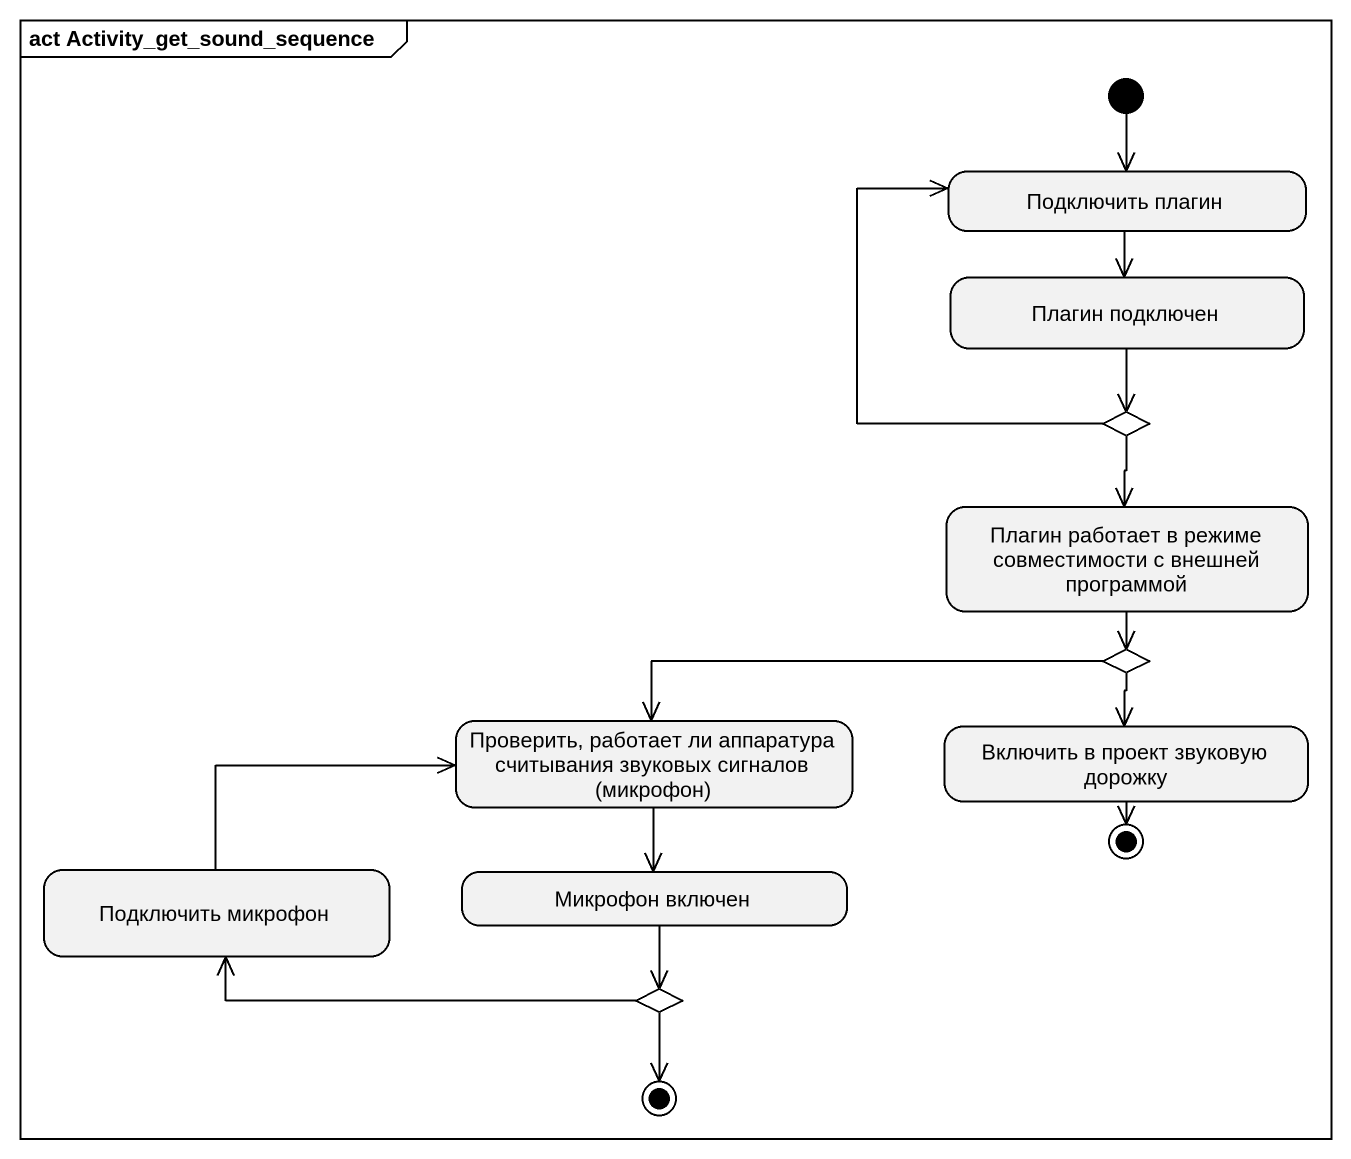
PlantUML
@startuml
mainframe act Activity_get_sound_sequence
hide empty description
state "Подключить плагин" as Подключить_плагин
state "Плагин подключен" as Плагин_подключен
state choice1 <<choice>>
state "Плагин работает в режиме совместимости с внешней программой" as Плагин_работает_в_режиме
state choice2 <<choice>>
state "Проверить, работает ли аппаратура считывания звуковых сигналов (микрофон)" as Проверить_работает_ли
state "Включить в проект звуковую дорожку" as Включить_в_проект_звуковую
state "Подключить микрофон" as Подключить_микрофон
state "Микрофон включен" as Микрофон_включен
state final1 <<end>>
state choice3 <<choice>>
state final2 <<end>>
[*] --> Подключить_плагин
Подключить_плагин --> Плагин_подключен
Плагин_подключен --> choice1
choice1 -up-> Подключить_плагин
choice1 --> Плагин_работает_в_режиме
Плагин_работает_в_режиме --> choice2
choice2 -left-> Проверить_работает_ли
choice2 --> Включить_в_проект_звуковую
Проверить_работает_ли --> Микрофон_включен
Включить_в_проект_звуковую --> final1
Подключить_микрофон -right-> Проверить_работает_ли
Микрофон_включен --> choice3
choice3 -left-> Подключить_микрофон
choice3 --> final2
@enduml
